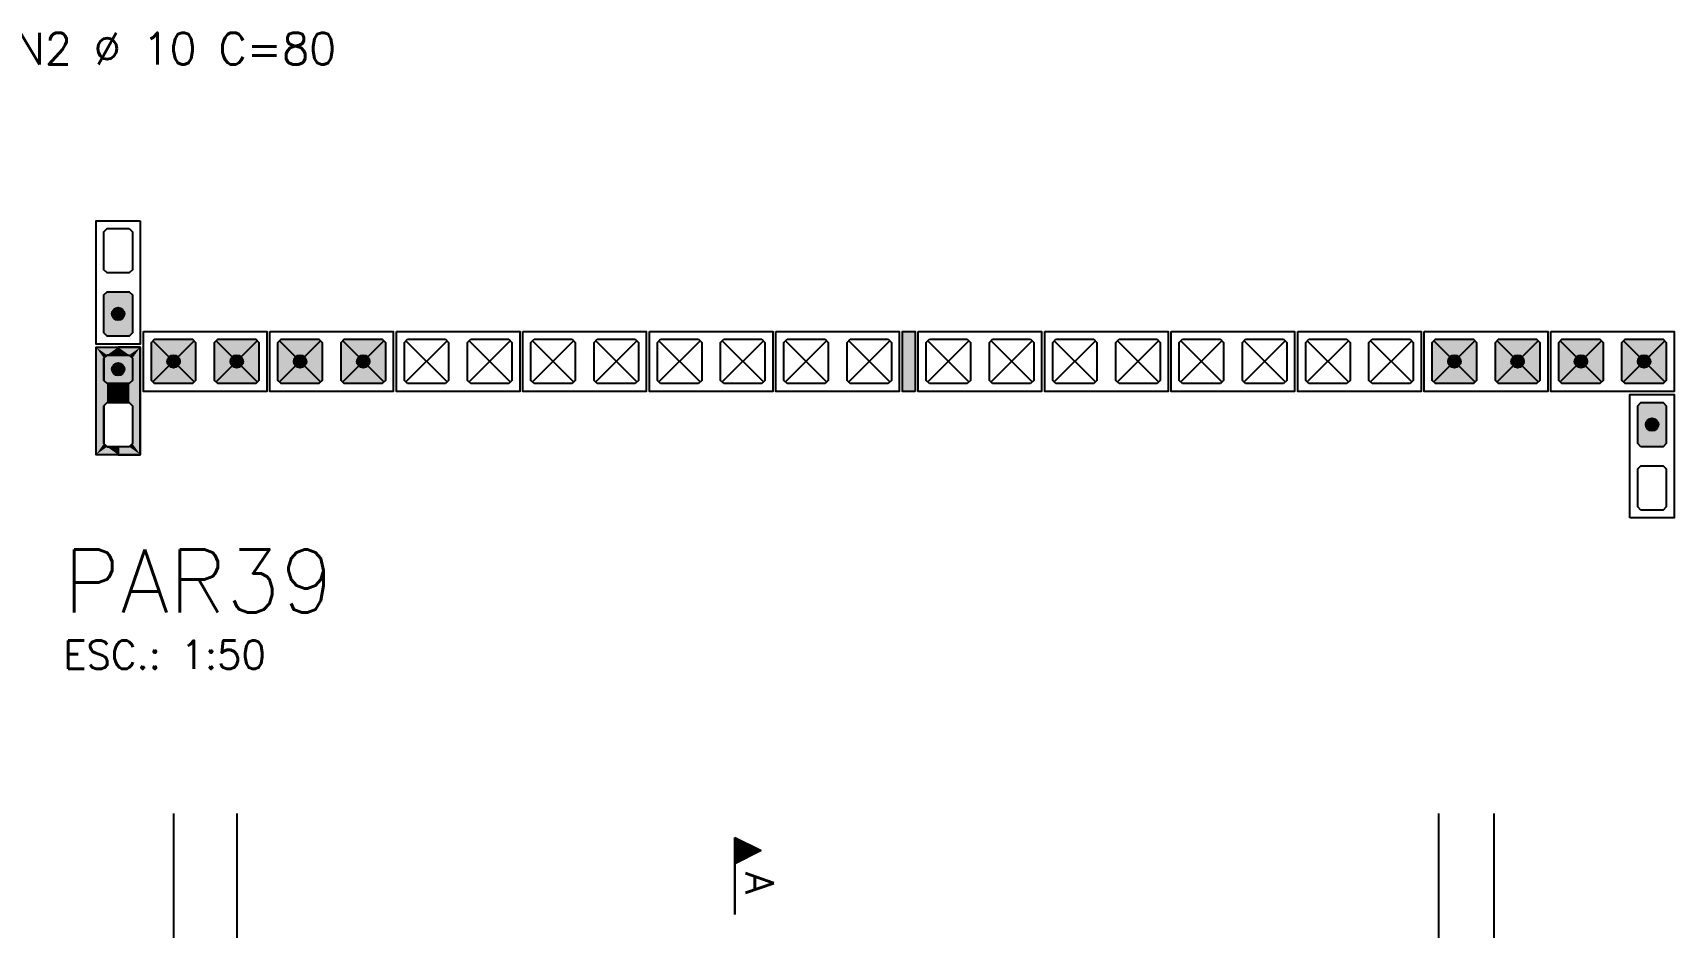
# Model space of a CAD drawing. Extents: x -1.9 to 86, y -1.6 to 60.9.
# Drawn here: x 6.51 to 16.89, y 39.54 to 45.2 of the extents above; entities that cross this region are included whole.
import ezdxf

# ---------------------------------------------------------------- set-up
doc = ezdxf.new("R2010")
doc.units = 0
doc.header["$MEASUREMENT"] = 0
doc.linetypes.add('ESTILO_TQS_0001', pattern=[0.45, 0.3, -0.15])
for name, color, linetype in [('PENA_01', 1, 'CONTINUOUS'), ('PENA_02', 2, 'CONTINUOUS'), ('PENA_03', 3, 'CONTINUOUS'), ('PENA_05', 5, 'CONTINUOUS'), ('PENA_06', 6, 'CONTINUOUS'), ('PENA_11', 252, 'CONTINUOUS'), ('PENA_21', 100, 'CONTINUOUS'), ('PENA_25', 210, 'CONTINUOUS')]:
    doc.layers.add(name, color=color, linetype=linetype)
doc.styles.get("Standard").update_dxf_attribs({"font": 'ROMANS.SHX'})

msp = doc.modelspace()

# ---------------------------------------------------------------- linework, layer by layer
at = {"layer": 'PENA_01', "linetype": 'Continuous'}
for p, q in [((7.26576, 42.992278), (7.52576, 43.252278)), ((7.52576, 42.992278), (7.26576, 43.252278)), ((7.92576, 42.992278), (7.66576, 43.252278)), ((7.66576, 42.992278), (7.92576, 43.252278)), ((8.06576, 42.992278), (8.32576, 43.252278)), ((8.32576, 42.992278), (8.06576, 43.252278)), ((8.72576, 42.992278), (8.46576, 43.252278)), ((8.46576, 42.992278), (8.72576, 43.252278)), ((8.86576, 42.992278), (9.12576, 43.252278)), ((9.12576, 42.992278), (8.86576, 43.252278)), ((9.52576, 42.992278), (9.26576, 43.252278)), ((9.26576, 42.992278), (9.52576, 43.252278)), ((9.66576, 42.992278), (9.92576, 43.252278)), ((9.92576, 42.992278), (9.66576, 43.252278)), ((10.32576, 42.992278), (10.06576, 43.252278)), ((10.06576, 42.992278), (10.32576, 43.252278)), ((10.46576, 42.992278), (10.72576, 43.252278)), ((10.72576, 42.992278), (10.46576, 43.252278)), ((11.12576, 42.992278), (10.86576, 43.252278)), ((10.86576, 42.992278), (11.12576, 43.252278)), ((11.26576, 42.992278), (11.52576, 43.252278)), ((11.52576, 42.992278), (11.26576, 43.252278)), ((11.92576, 42.992278), (11.66576, 43.252278)), ((11.66576, 42.992278), (11.92576, 43.252278)), ((12.16576, 42.992278), (12.42576, 43.252278)), ((12.42576, 42.992278), (12.16576, 43.252278)), ((12.82576, 42.992278), (12.56576, 43.252278)), ((12.56576, 42.992278), (12.82576, 43.252278)), ((12.96576, 42.992278), (13.22576, 43.252278)), ((13.22576, 42.992278), (12.96576, 43.252278)), ((13.62576, 42.992278), (13.36576, 43.252278)), ((13.36576, 42.992278), (13.62576, 43.252278)), ((13.76576, 42.992278), (14.02576, 43.252278)), ((14.02576, 42.992278), (13.76576, 43.252278)), ((14.42576, 42.992278), (14.16576, 43.252278)), ((14.16576, 42.992278), (14.42576, 43.252278)), ((14.56576, 42.992278), (14.82576, 43.252278)), ((14.82576, 42.992278), (14.56576, 43.252278)), ((15.22576, 42.992278), (14.96576, 43.252278)), ((14.96576, 42.992278), (15.22576, 43.252278)), ((15.36576, 42.992278), (15.62576, 43.252278)), ((15.62576, 42.992278), (15.36576, 43.252278)), ((16.02576, 42.992278), (15.76576, 43.252278)), ((15.76576, 42.992278), (16.02576, 43.252278)), ((16.16576, 42.992278), (16.42576, 43.252278)), ((16.42576, 42.992278), (16.16576, 43.252278)), ((16.82576, 42.992278), (16.56576, 43.252278)), ((16.56576, 42.992278), (16.82576, 43.252278))]:
    msp.add_line(p, q, dxfattribs=at)
for points in [[(7.11576, 43.962278), (7.13576, 43.942278), (7.13576, 43.702278), (7.11576, 43.682278), (6.97576, 43.682278), (6.95576, 43.702278), (6.95576, 43.942278), (6.97576, 43.962278), (7.11576, 43.962278)], [(7.11576, 43.562278), (7.13576, 43.542278), (7.13576, 43.302278), (7.11576, 43.282278), (6.97576, 43.282278), (6.95576, 43.302278), (6.95576, 43.542278), (6.97576, 43.562278), (7.11576, 43.562278)], [(7.13576, 43.142278), (7.13576, 43.002278), (7.11576, 42.982278), (6.97576, 42.982278), (6.95576, 43.002278), (6.95576, 43.142278), (6.97576, 43.162278), (7.11576, 43.162278), (7.13576, 43.142278)], [(7.13576, 42.842278), (7.13576, 42.602278), (7.11576, 42.582278), (6.97576, 42.582278), (6.95576, 42.602278), (6.95576, 42.842278), (6.97576, 42.862278), (7.11576, 42.862278), (7.13576, 42.842278)], [(16.67576, 42.582278), (16.65576, 42.602278), (16.65576, 42.842278), (16.67576, 42.862278), (16.81576, 42.862278), (16.83576, 42.842278), (16.83576, 42.602278), (16.81576, 42.582278), (16.67576, 42.582278)], [(16.67576, 42.182278), (16.65576, 42.202278), (16.65576, 42.442278), (16.67576, 42.462278), (16.81576, 42.462278), (16.83576, 42.442278), (16.83576, 42.202278), (16.81576, 42.182278), (16.67576, 42.182278)]]:
    msp.add_lwpolyline(points, dxfattribs=at)
at = {"layer": 'PENA_02', "linetype": 'Continuous'}
for points in [[(7.18576, 44.012278), (7.18576, 43.232278), (6.90576, 43.232278), (6.90576, 44.012278), (7.18576, 44.012278)], [(7.20576, 43.312278), (7.98576, 43.312278), (7.98576, 42.932278), (7.20576, 42.932278), (7.20576, 43.312278)], [(8.00576, 43.312278), (8.78576, 43.312278), (8.78576, 42.932278), (8.00576, 42.932278), (8.00576, 43.312278)], [(8.80576, 43.312278), (9.58576, 43.312278), (9.58576, 42.932278), (8.80576, 42.932278), (8.80576, 43.312278)], [(9.60576, 43.312278), (10.38576, 43.312278), (10.38576, 42.932278), (9.60576, 42.932278), (9.60576, 43.312278)], [(10.40576, 43.312278), (11.18576, 43.312278), (11.18576, 42.932278), (10.40576, 42.932278), (10.40576, 43.312278)], [(11.20576, 43.312278), (11.98576, 43.312278), (11.98576, 42.932278), (11.20576, 42.932278), (11.20576, 43.312278)], [(12.08576, 42.932278), (12.00576, 42.932278), (12.00576, 43.312278), (12.08576, 43.312278), (12.08576, 42.932278)], [(12.10576, 43.312278), (12.88576, 43.312278), (12.88576, 42.932278), (12.10576, 42.932278), (12.10576, 43.312278)], [(12.90576, 43.312278), (13.68576, 43.312278), (13.68576, 42.932278), (12.90576, 42.932278), (12.90576, 43.312278)], [(13.70576, 43.312278), (14.48576, 43.312278), (14.48576, 42.932278), (13.70576, 42.932278), (13.70576, 43.312278)], [(14.50576, 43.312278), (15.28576, 43.312278), (15.28576, 42.932278), (14.50576, 42.932278), (14.50576, 43.312278)], [(15.30576, 43.312278), (16.08576, 43.312278), (16.08576, 42.932278), (15.30576, 42.932278), (15.30576, 43.312278)], [(16.10576, 43.312278), (16.88576, 43.312278), (16.88576, 42.932278), (16.10576, 42.932278), (16.10576, 43.312278)], [(7.18576, 43.212278), (7.18576, 42.532278), (6.90576, 42.532278), (6.90576, 43.212278), (7.18576, 43.212278)], [(16.60576, 42.132278), (16.60576, 42.912278), (16.88576, 42.912278), (16.88576, 42.132278), (16.60576, 42.132278)]]:
    msp.add_lwpolyline(points, dxfattribs=at)
at = {"layer": 'PENA_02', "linetype": 'ESTILO_TQS_0001'}
for points in [[(7.25576, 43.242278), (7.27576, 43.262278), (7.51576, 43.262278), (7.53576, 43.242278), (7.53576, 43.002278), (7.51576, 42.982278), (7.27576, 42.982278), (7.25576, 43.002278), (7.25576, 43.242278)], [(7.65576, 43.242278), (7.67576, 43.262278), (7.91576, 43.262278), (7.93576, 43.242278), (7.93576, 43.002278), (7.91576, 42.982278), (7.67576, 42.982278), (7.65576, 43.002278), (7.65576, 43.242278)], [(8.05576, 43.242278), (8.07576, 43.262278), (8.31576, 43.262278), (8.33576, 43.242278), (8.33576, 43.002278), (8.31576, 42.982278), (8.07576, 42.982278), (8.05576, 43.002278), (8.05576, 43.242278)], [(8.45576, 43.242278), (8.47576, 43.262278), (8.71576, 43.262278), (8.73576, 43.242278), (8.73576, 43.002278), (8.71576, 42.982278), (8.47576, 42.982278), (8.45576, 43.002278), (8.45576, 43.242278)], [(8.85576, 43.242278), (8.87576, 43.262278), (9.11576, 43.262278), (9.13576, 43.242278), (9.13576, 43.002278), (9.11576, 42.982278), (8.87576, 42.982278), (8.85576, 43.002278), (8.85576, 43.242278)], [(9.25576, 43.242278), (9.27576, 43.262278), (9.51576, 43.262278), (9.53576, 43.242278), (9.53576, 43.002278), (9.51576, 42.982278), (9.27576, 42.982278), (9.25576, 43.002278), (9.25576, 43.242278)], [(9.65576, 43.242278), (9.67576, 43.262278), (9.91576, 43.262278), (9.93576, 43.242278), (9.93576, 43.002278), (9.91576, 42.982278), (9.67576, 42.982278), (9.65576, 43.002278), (9.65576, 43.242278)], [(10.05576, 43.242278), (10.07576, 43.262278), (10.31576, 43.262278), (10.33576, 43.242278), (10.33576, 43.002278), (10.31576, 42.982278), (10.07576, 42.982278), (10.05576, 43.002278), (10.05576, 43.242278)], [(10.45576, 43.242278), (10.47576, 43.262278), (10.71576, 43.262278), (10.73576, 43.242278), (10.73576, 43.002278), (10.71576, 42.982278), (10.47576, 42.982278), (10.45576, 43.002278), (10.45576, 43.242278)], [(10.85576, 43.242278), (10.87576, 43.262278), (11.11576, 43.262278), (11.13576, 43.242278), (11.13576, 43.002278), (11.11576, 42.982278), (10.87576, 42.982278), (10.85576, 43.002278), (10.85576, 43.242278)], [(11.25576, 43.242278), (11.27576, 43.262278), (11.51576, 43.262278), (11.53576, 43.242278), (11.53576, 43.002278), (11.51576, 42.982278), (11.27576, 42.982278), (11.25576, 43.002278), (11.25576, 43.242278)], [(11.65576, 43.242278), (11.67576, 43.262278), (11.91576, 43.262278), (11.93576, 43.242278), (11.93576, 43.002278), (11.91576, 42.982278), (11.67576, 42.982278), (11.65576, 43.002278), (11.65576, 43.242278)], [(12.15576, 43.242278), (12.17576, 43.262278), (12.41576, 43.262278), (12.43576, 43.242278), (12.43576, 43.002278), (12.41576, 42.982278), (12.17576, 42.982278), (12.15576, 43.002278), (12.15576, 43.242278)], [(12.55576, 43.242278), (12.57576, 43.262278), (12.81576, 43.262278), (12.83576, 43.242278), (12.83576, 43.002278), (12.81576, 42.982278), (12.57576, 42.982278), (12.55576, 43.002278), (12.55576, 43.242278)], [(12.95576, 43.242278), (12.97576, 43.262278), (13.21576, 43.262278), (13.23576, 43.242278), (13.23576, 43.002278), (13.21576, 42.982278), (12.97576, 42.982278), (12.95576, 43.002278), (12.95576, 43.242278)], [(13.35576, 43.242278), (13.37576, 43.262278), (13.61576, 43.262278), (13.63576, 43.242278), (13.63576, 43.002278), (13.61576, 42.982278), (13.37576, 42.982278), (13.35576, 43.002278), (13.35576, 43.242278)], [(13.75576, 43.242278), (13.77576, 43.262278), (14.01576, 43.262278), (14.03576, 43.242278), (14.03576, 43.002278), (14.01576, 42.982278), (13.77576, 42.982278), (13.75576, 43.002278), (13.75576, 43.242278)], [(14.15576, 43.242278), (14.17576, 43.262278), (14.41576, 43.262278), (14.43576, 43.242278), (14.43576, 43.002278), (14.41576, 42.982278), (14.17576, 42.982278), (14.15576, 43.002278), (14.15576, 43.242278)], [(14.55576, 43.242278), (14.57576, 43.262278), (14.81576, 43.262278), (14.83576, 43.242278), (14.83576, 43.002278), (14.81576, 42.982278), (14.57576, 42.982278), (14.55576, 43.002278), (14.55576, 43.242278)], [(14.95576, 43.242278), (14.97576, 43.262278), (15.21576, 43.262278), (15.23576, 43.242278), (15.23576, 43.002278), (15.21576, 42.982278), (14.97576, 42.982278), (14.95576, 43.002278), (14.95576, 43.242278)], [(15.35576, 43.242278), (15.37576, 43.262278), (15.61576, 43.262278), (15.63576, 43.242278), (15.63576, 43.002278), (15.61576, 42.982278), (15.37576, 42.982278), (15.35576, 43.002278), (15.35576, 43.242278)], [(15.75576, 43.242278), (15.77576, 43.262278), (16.01576, 43.262278), (16.03576, 43.242278), (16.03576, 43.002278), (16.01576, 42.982278), (15.77576, 42.982278), (15.75576, 43.002278), (15.75576, 43.242278)], [(16.15576, 43.242278), (16.17576, 43.262278), (16.41576, 43.262278), (16.43576, 43.242278), (16.43576, 43.002278), (16.41576, 42.982278), (16.17576, 42.982278), (16.15576, 43.002278), (16.15576, 43.242278)], [(16.55576, 43.242278), (16.57576, 43.262278), (16.81576, 43.262278), (16.83576, 43.242278), (16.83576, 43.002278), (16.81576, 42.982278), (16.57576, 42.982278), (16.55576, 43.002278), (16.55576, 43.242278)]]:
    msp.add_lwpolyline(points, dxfattribs=at)
at = {"layer": 'PENA_03', "linetype": 'Continuous'}
for p, q in [((10.94513, 39.624494), (10.94513, 40.110876)), ((10.94513, 40.110876), (11.111063, 40.02791)), ((10.945825, 40.109748), (11.109502, 40.02791)), ((10.945826, 40.109748), (10.945826, 39.946071)), ((10.957894, 40.104494), (10.957894, 39.951325)), ((10.970658, 40.098112), (10.970658, 39.957707)), ((10.983422, 40.09173), (10.983422, 39.964089)), ((10.996186, 40.085348), (10.996186, 39.970471)), ((11.00895, 40.078966), (11.00895, 39.976853)), ((11.021714, 40.072584), (11.021714, 39.983235)), ((11.034478, 40.066202), (11.034478, 39.989617)), ((11.111063, 40.02791), (10.945825, 39.945291)), ((11.109502, 40.02791), (10.945826, 39.946071)), ((11.047242, 40.05982), (11.047242, 39.995999)), ((11.060006, 40.053438), (11.060006, 40.002381)), ((11.07277, 40.047056), (11.07277, 40.008763)), ((11.085535, 40.040674), (11.085535, 40.015145)), ((11.098299, 40.034292), (11.098299, 40.021528)), ((10.945826, 39.945291), (10.945826, 39.624494))]:
    msp.add_line(p, q, dxfattribs=at)
for points in [[(6.97576, 43.282278), (6.95576, 43.302278), (6.95576, 43.542278), (6.97576, 43.562278), (7.11576, 43.562278), (7.13576, 43.542278), (7.13576, 43.302278), (7.11576, 43.282278), (6.97576, 43.282278)], [(7.53576, 43.002278), (7.51576, 42.982278), (7.27576, 42.982278), (7.25576, 43.002278), (7.25576, 43.242278), (7.27576, 43.262278), (7.51576, 43.262278), (7.53576, 43.242278), (7.53576, 43.002278)], [(7.93576, 43.002278), (7.91576, 42.982278), (7.67576, 42.982278), (7.65576, 43.002278), (7.65576, 43.242278), (7.67576, 43.262278), (7.91576, 43.262278), (7.93576, 43.242278), (7.93576, 43.002278)], [(8.33576, 43.002278), (8.31576, 42.982278), (8.07576, 42.982278), (8.05576, 43.002278), (8.05576, 43.242278), (8.07576, 43.262278), (8.31576, 43.262278), (8.33576, 43.242278), (8.33576, 43.002278)], [(8.73576, 43.002278), (8.71576, 42.982278), (8.47576, 42.982278), (8.45576, 43.002278), (8.45576, 43.242278), (8.47576, 43.262278), (8.71576, 43.262278), (8.73576, 43.242278), (8.73576, 43.002278)], [(15.63576, 43.002278), (15.61576, 42.982278), (15.37576, 42.982278), (15.35576, 43.002278), (15.35576, 43.242278), (15.37576, 43.262278), (15.61576, 43.262278), (15.63576, 43.242278), (15.63576, 43.002278)], [(16.03576, 43.002278), (16.01576, 42.982278), (15.77576, 42.982278), (15.75576, 43.002278), (15.75576, 43.242278), (15.77576, 43.262278), (16.01576, 43.262278), (16.03576, 43.242278), (16.03576, 43.002278)], [(16.43576, 43.002278), (16.41576, 42.982278), (16.17576, 42.982278), (16.15576, 43.002278), (16.15576, 43.242278), (16.17576, 43.262278), (16.41576, 43.262278), (16.43576, 43.242278), (16.43576, 43.002278)], [(16.83576, 43.002278), (16.81576, 42.982278), (16.57576, 42.982278), (16.55576, 43.002278), (16.55576, 43.242278), (16.57576, 43.262278), (16.81576, 43.262278), (16.83576, 43.242278), (16.83576, 43.002278)], [(7.13576, 43.002278), (7.11576, 42.982278), (6.97576, 42.982278), (6.95576, 43.002278), (6.95576, 43.142278), (6.97576, 43.162278), (7.11576, 43.162278), (7.13576, 43.142278), (7.13576, 43.002278)], [(16.67576, 42.582278), (16.65576, 42.602278), (16.65576, 42.842278), (16.67576, 42.862278), (16.81576, 42.862278), (16.83576, 42.842278), (16.83576, 42.602278), (16.81576, 42.582278), (16.67576, 42.582278)]]:
    msp.add_lwpolyline(points, dxfattribs=at)
for centre in [(7.04576, 43.422278), (7.04576, 43.072278), (7.39576, 43.122278), (7.79576, 43.122278), (8.19576, 43.122278), (8.59576, 43.122278), (15.49576, 43.122278), (15.89576, 43.122278), (16.29576, 43.122278), (16.69576, 43.122278), (16.74576, 42.722278)]:
    msp.add_circle(centre, 0.04, dxfattribs=at)
for points in [[(7.08576, 43.422278), (7.02576, 43.456919), (7.008172, 43.435959)], [(7.08576, 43.422278), (7.008172, 43.435959), (7.008172, 43.408597)], [(7.08576, 43.422278), (7.008172, 43.408597), (7.02576, 43.387637)], [(7.08576, 43.422278), (7.052706, 43.461671), (7.02576, 43.456919)], [(7.08576, 43.422278), (7.02576, 43.387637), (7.052706, 43.382886)], [(7.08576, 43.422278), (7.076402, 43.44799), (7.052706, 43.461671)], [(7.08576, 43.422278), (7.052706, 43.382886), (7.076402, 43.396567)], [(7.08576, 43.422278), (7.076402, 43.396567), (7.08576, 43.422278)], [(7.08576, 43.072278), (7.02576, 43.106919), (7.008172, 43.085959)], [(7.08576, 43.072278), (7.008172, 43.085959), (7.008172, 43.058597)], [(7.08576, 43.072278), (7.052706, 43.111671), (7.02576, 43.106919)], [(7.08576, 43.072278), (7.076402, 43.09799), (7.052706, 43.111671)], [(7.43576, 43.122278), (7.37576, 43.156919), (7.358172, 43.135959)], [(7.43576, 43.122278), (7.358172, 43.135959), (7.358172, 43.108597)], [(7.43576, 43.122278), (7.358172, 43.108597), (7.37576, 43.087637)], [(7.43576, 43.122278), (7.402706, 43.161671), (7.37576, 43.156919)], [(7.43576, 43.122278), (7.37576, 43.087637), (7.402706, 43.082886)], [(7.43576, 43.122278), (7.426402, 43.14799), (7.402706, 43.161671)], [(7.43576, 43.122278), (7.402706, 43.082886), (7.426402, 43.096567)], [(7.43576, 43.122278), (7.426402, 43.096567), (7.43576, 43.122278)], [(7.83576, 43.122278), (7.77576, 43.156919), (7.758172, 43.135959)], [(7.83576, 43.122278), (7.758172, 43.135959), (7.758172, 43.108597)], [(7.83576, 43.122278), (7.758172, 43.108597), (7.77576, 43.087637)], [(7.83576, 43.122278), (7.802706, 43.161671), (7.77576, 43.156919)], [(7.83576, 43.122278), (7.77576, 43.087637), (7.802706, 43.082886)], [(7.83576, 43.122278), (7.826402, 43.14799), (7.802706, 43.161671)], [(7.83576, 43.122278), (7.802706, 43.082886), (7.826402, 43.096567)], [(7.83576, 43.122278), (7.826402, 43.096567), (7.83576, 43.122278)], [(8.23576, 43.122278), (8.17576, 43.156919), (8.158172, 43.135959)], [(8.23576, 43.122278), (8.158172, 43.135959), (8.158172, 43.108597)], [(8.23576, 43.122278), (8.158172, 43.108597), (8.17576, 43.087637)], [(8.23576, 43.122278), (8.202706, 43.161671), (8.17576, 43.156919)], [(8.23576, 43.122278), (8.17576, 43.087637), (8.202706, 43.082886)], [(8.23576, 43.122278), (8.226402, 43.14799), (8.202706, 43.161671)], [(8.23576, 43.122278), (8.202706, 43.082886), (8.226402, 43.096567)], [(8.23576, 43.122278), (8.226402, 43.096567), (8.23576, 43.122278)], [(8.63576, 43.122278), (8.57576, 43.156919), (8.558172, 43.135959)], [(8.63576, 43.122278), (8.558172, 43.135959), (8.558172, 43.108597)], [(8.63576, 43.122278), (8.558172, 43.108597), (8.57576, 43.087637)], [(8.63576, 43.122278), (8.602706, 43.161671), (8.57576, 43.156919)], [(8.63576, 43.122278), (8.57576, 43.087637), (8.602706, 43.082886)], [(8.63576, 43.122278), (8.626402, 43.14799), (8.602706, 43.161671)], [(8.63576, 43.122278), (8.602706, 43.082886), (8.626402, 43.096567)], [(8.63576, 43.122278), (8.626402, 43.096567), (8.63576, 43.122278)], [(15.53576, 43.122278), (15.47576, 43.156919), (15.458172, 43.135959)], [(15.53576, 43.122278), (15.458172, 43.135959), (15.458172, 43.108597)], [(15.53576, 43.122278), (15.458172, 43.108597), (15.47576, 43.087637)], [(15.53576, 43.122278), (15.502706, 43.161671), (15.47576, 43.156919)], [(15.53576, 43.122278), (15.47576, 43.087637), (15.502706, 43.082886)], [(15.53576, 43.122278), (15.526402, 43.14799), (15.502706, 43.161671)], [(15.53576, 43.122278), (15.502706, 43.082886), (15.526402, 43.096567)], [(15.53576, 43.122278), (15.526402, 43.096567), (15.53576, 43.122278)], [(15.93576, 43.122278), (15.87576, 43.156919), (15.858172, 43.135959)], [(15.93576, 43.122278), (15.858172, 43.135959), (15.858172, 43.108597)], [(15.93576, 43.122278), (15.858172, 43.108597), (15.87576, 43.087637)], [(15.93576, 43.122278), (15.902706, 43.161671), (15.87576, 43.156919)], [(15.93576, 43.122278), (15.87576, 43.087637), (15.902706, 43.082886)], [(15.93576, 43.122278), (15.926402, 43.14799), (15.902706, 43.161671)], [(15.93576, 43.122278), (15.902706, 43.082886), (15.926402, 43.096567)], [(15.93576, 43.122278), (15.926402, 43.096567), (15.93576, 43.122278)], [(16.33576, 43.122278), (16.27576, 43.156919), (16.258172, 43.135959)], [(16.33576, 43.122278), (16.258172, 43.135959), (16.258172, 43.108597)], [(16.33576, 43.122278), (16.258172, 43.108597), (16.27576, 43.087637)], [(16.33576, 43.122278), (16.302706, 43.161671), (16.27576, 43.156919)], [(16.33576, 43.122278), (16.27576, 43.087637), (16.302706, 43.082886)], [(16.33576, 43.122278), (16.326402, 43.14799), (16.302706, 43.161671)], [(16.33576, 43.122278), (16.302706, 43.082886), (16.326402, 43.096567)], [(16.33576, 43.122278), (16.326402, 43.096567), (16.33576, 43.122278)], [(16.73576, 43.122278), (16.67576, 43.156919), (16.658172, 43.135959)], [(16.73576, 43.122278), (16.658172, 43.135959), (16.658172, 43.108597)], [(16.73576, 43.122278), (16.658172, 43.108597), (16.67576, 43.087637)], [(16.73576, 43.122278), (16.702706, 43.161671), (16.67576, 43.156919)], [(16.73576, 43.122278), (16.67576, 43.087637), (16.702706, 43.082886)], [(16.73576, 43.122278), (16.726402, 43.14799), (16.702706, 43.161671)], [(16.73576, 43.122278), (16.702706, 43.082886), (16.726402, 43.096567)], [(16.73576, 43.122278), (16.726402, 43.096567), (16.73576, 43.122278)], [(7.08576, 43.072278), (7.008172, 43.058597), (7.02576, 43.037637)], [(7.08576, 43.072278), (7.02576, 43.037637), (7.052706, 43.032886)], [(7.08576, 43.072278), (7.052706, 43.032886), (7.076402, 43.046567)], [(7.08576, 43.072278), (7.076402, 43.046567), (7.08576, 43.072278)], [(16.78576, 42.722278), (16.72576, 42.756919), (16.708172, 42.735959)], [(16.78576, 42.722278), (16.708172, 42.735959), (16.708172, 42.708597)], [(16.78576, 42.722278), (16.708172, 42.708597), (16.72576, 42.687637)], [(16.78576, 42.722278), (16.752706, 42.761671), (16.72576, 42.756919)], [(16.78576, 42.722278), (16.72576, 42.687637), (16.752706, 42.682886)], [(16.78576, 42.722278), (16.776402, 42.74799), (16.752706, 42.761671)], [(16.78576, 42.722278), (16.752706, 42.682886), (16.776402, 42.696567)], [(16.78576, 42.722278), (16.776402, 42.696567), (16.78576, 42.722278)]]:
    msp.add_solid(points, dxfattribs=at)
at = {"layer": 'PENA_05', "linetype": 'Continuous'}
for points in [[(7.395771, 40.263179), (7.395771, 32.823179)], [(7.795771, 40.263179), (7.795771, 32.823179)], [(15.395771, 40.263179), (15.395771, 32.823179)], [(15.745771, 40.263179), (15.745771, 32.823179)]]:
    msp.add_lwpolyline(points, dxfattribs=at)
at = {"layer": 'PENA_11', "linetype": 'Continuous'}
for points in [[(6.97576, 43.282278), (6.95576, 43.542278), (6.97576, 43.562278)], [(6.97576, 43.282278), (6.95576, 43.302278), (6.95576, 43.542278)], [(6.97576, 43.282278), (6.97576, 43.562278), (7.11576, 43.562278)], [(6.97576, 43.282278), (7.11576, 43.562278), (7.13576, 43.542278)], [(6.97576, 43.282278), (7.13576, 43.542278), (7.13576, 43.302278)], [(6.97576, 43.282278), (7.13576, 43.302278), (7.11576, 43.282278)], [(6.97576, 43.282278), (7.11576, 43.282278), (6.97576, 43.282278)], [(7.53576, 43.002278), (7.25576, 43.242278), (7.27576, 43.262278)], [(7.53576, 43.002278), (7.25576, 43.002278), (7.25576, 43.242278)], [(7.53576, 43.002278), (7.27576, 43.262278), (7.51576, 43.262278)], [(7.53576, 43.002278), (7.51576, 43.262278), (7.53576, 43.242278)], [(7.53576, 43.002278), (7.53576, 43.242278), (7.53576, 43.002278)], [(7.93576, 43.002278), (7.65576, 43.242278), (7.67576, 43.262278)], [(7.93576, 43.002278), (7.65576, 43.002278), (7.65576, 43.242278)], [(7.93576, 43.002278), (7.67576, 43.262278), (7.91576, 43.262278)], [(7.93576, 43.002278), (7.91576, 43.262278), (7.93576, 43.242278)], [(7.93576, 43.002278), (7.93576, 43.242278), (7.93576, 43.002278)], [(8.33576, 43.002278), (8.05576, 43.242278), (8.07576, 43.262278)], [(8.33576, 43.002278), (8.05576, 43.002278), (8.05576, 43.242278)], [(8.33576, 43.002278), (8.07576, 43.262278), (8.31576, 43.262278)], [(8.33576, 43.002278), (8.31576, 43.262278), (8.33576, 43.242278)], [(8.33576, 43.002278), (8.33576, 43.242278), (8.33576, 43.002278)], [(8.73576, 43.002278), (8.45576, 43.242278), (8.47576, 43.262278)], [(8.73576, 43.002278), (8.45576, 43.002278), (8.45576, 43.242278)], [(8.73576, 43.002278), (8.47576, 43.262278), (8.71576, 43.262278)], [(8.73576, 43.002278), (8.71576, 43.262278), (8.73576, 43.242278)], [(8.73576, 43.002278), (8.73576, 43.242278), (8.73576, 43.002278)], [(15.63576, 43.002278), (15.35576, 43.242278), (15.37576, 43.262278)], [(15.63576, 43.002278), (15.35576, 43.002278), (15.35576, 43.242278)], [(15.63576, 43.002278), (15.37576, 43.262278), (15.61576, 43.262278)], [(15.63576, 43.002278), (15.61576, 43.262278), (15.63576, 43.242278)], [(15.63576, 43.002278), (15.63576, 43.242278), (15.63576, 43.002278)], [(16.03576, 43.002278), (15.75576, 43.242278), (15.77576, 43.262278)], [(16.03576, 43.002278), (15.75576, 43.002278), (15.75576, 43.242278)], [(16.03576, 43.002278), (15.77576, 43.262278), (16.01576, 43.262278)], [(16.03576, 43.002278), (16.01576, 43.262278), (16.03576, 43.242278)], [(16.03576, 43.002278), (16.03576, 43.242278), (16.03576, 43.002278)], [(16.43576, 43.002278), (16.15576, 43.242278), (16.17576, 43.262278)], [(16.43576, 43.002278), (16.15576, 43.002278), (16.15576, 43.242278)], [(16.43576, 43.002278), (16.17576, 43.262278), (16.41576, 43.262278)], [(16.43576, 43.002278), (16.41576, 43.262278), (16.43576, 43.242278)], [(16.43576, 43.002278), (16.43576, 43.242278), (16.43576, 43.002278)], [(16.83576, 43.002278), (16.55576, 43.242278), (16.57576, 43.262278)], [(16.83576, 43.002278), (16.55576, 43.002278), (16.55576, 43.242278)], [(16.83576, 43.002278), (16.57576, 43.262278), (16.81576, 43.262278)], [(16.83576, 43.002278), (16.81576, 43.262278), (16.83576, 43.242278)], [(16.83576, 43.002278), (16.83576, 43.242278), (16.83576, 43.002278)], [(7.13576, 43.002278), (6.95576, 43.142278), (6.97576, 43.162278)], [(7.13576, 43.002278), (6.95576, 43.002278), (6.95576, 43.142278)], [(7.13576, 43.002278), (6.97576, 43.162278), (7.11576, 43.162278)], [(7.13576, 43.002278), (7.11576, 43.162278), (7.13576, 43.142278)], [(7.13576, 43.002278), (7.13576, 43.142278), (7.13576, 43.002278)], [(7.13576, 43.002278), (6.97576, 42.982278), (6.95576, 43.002278)], [(7.13576, 43.002278), (7.11576, 42.982278), (6.97576, 42.982278)], [(7.53576, 43.002278), (7.27576, 42.982278), (7.25576, 43.002278)], [(7.53576, 43.002278), (7.51576, 42.982278), (7.27576, 42.982278)], [(7.93576, 43.002278), (7.67576, 42.982278), (7.65576, 43.002278)], [(7.93576, 43.002278), (7.91576, 42.982278), (7.67576, 42.982278)], [(8.33576, 43.002278), (8.07576, 42.982278), (8.05576, 43.002278)], [(8.33576, 43.002278), (8.31576, 42.982278), (8.07576, 42.982278)], [(8.73576, 43.002278), (8.47576, 42.982278), (8.45576, 43.002278)], [(8.73576, 43.002278), (8.71576, 42.982278), (8.47576, 42.982278)], [(15.63576, 43.002278), (15.37576, 42.982278), (15.35576, 43.002278)], [(15.63576, 43.002278), (15.61576, 42.982278), (15.37576, 42.982278)], [(16.03576, 43.002278), (15.77576, 42.982278), (15.75576, 43.002278)], [(16.03576, 43.002278), (16.01576, 42.982278), (15.77576, 42.982278)], [(16.43576, 43.002278), (16.17576, 42.982278), (16.15576, 43.002278)], [(16.43576, 43.002278), (16.41576, 42.982278), (16.17576, 42.982278)], [(16.83576, 43.002278), (16.57576, 42.982278), (16.55576, 43.002278)], [(16.83576, 43.002278), (16.81576, 42.982278), (16.57576, 42.982278)], [(16.67576, 42.582278), (16.65576, 42.842278), (16.67576, 42.862278)], [(16.67576, 42.582278), (16.65576, 42.602278), (16.65576, 42.842278)], [(16.67576, 42.582278), (16.67576, 42.862278), (16.81576, 42.862278)], [(16.67576, 42.582278), (16.81576, 42.862278), (16.83576, 42.842278)], [(16.67576, 42.582278), (16.83576, 42.842278), (16.83576, 42.602278)], [(16.67576, 42.582278), (16.83576, 42.602278), (16.81576, 42.582278)], [(16.67576, 42.582278), (16.81576, 42.582278), (16.67576, 42.582278)]]:
    msp.add_solid(points, dxfattribs=at)
at = {"layer": 'PENA_21', "linetype": 'Continuous'}
for points in [[(7.04576, 43.212278), (7.04576, 43.162278), (6.97576, 43.162278), (6.95576, 43.142278), (6.95576, 43.002278), (6.97576, 42.982278), (7.04576, 42.982278), (7.04576, 42.862278), (6.97576, 42.862278), (6.95576, 42.842278), (6.95576, 42.602278), (6.97576, 42.582278), (7.04576, 42.582278), (7.04576, 42.532278), (6.90576, 42.532278), (6.90576, 43.212278), (7.04576, 43.212278)], [(7.04576, 43.212278), (7.04576, 43.162278), (7.11576, 43.162278), (7.13576, 43.142278), (7.13576, 43.002278), (7.11576, 42.982278), (7.04576, 42.982278), (7.04576, 42.862278), (7.11576, 42.862278), (7.13576, 42.842278), (7.13576, 42.602278), (7.11576, 42.582278), (7.04576, 42.582278), (7.04576, 42.532278), (7.18576, 42.532278), (7.18576, 43.212278), (7.04576, 43.212278)]]:
    msp.add_lwpolyline(points, dxfattribs=at)
for points in [[(6.97576, 43.162278), (6.95576, 43.142278), (6.90576, 43.212278)], [(6.97576, 43.162278), (6.90576, 43.212278), (7.04576, 43.212278)], [(6.90576, 43.212278), (6.95576, 43.142278), (6.90576, 42.532278)], [(6.97576, 43.162278), (7.04576, 43.212278), (7.04576, 43.162278)], [(7.18576, 43.212278), (7.04576, 43.212278), (7.11576, 43.162278)], [(7.11576, 43.162278), (7.04576, 43.212278), (7.04576, 43.162278)], [(7.13576, 43.142278), (7.18576, 43.212278), (7.11576, 43.162278)], [(7.18576, 42.532278), (7.18576, 43.212278), (7.13576, 43.142278)], [(6.90576, 42.532278), (6.95576, 43.142278), (6.95576, 42.602278)], [(6.95576, 42.602278), (6.95576, 43.142278), (6.95576, 43.002278)], [(7.13576, 43.002278), (7.18576, 42.532278), (7.13576, 43.142278)], [(6.95576, 42.602278), (6.95576, 42.842278), (6.95576, 43.002278)], [(6.97576, 42.982278), (6.95576, 42.842278), (6.95576, 43.002278)], [(6.97576, 42.982278), (6.97576, 42.862278), (6.95576, 42.842278)], [(7.04576, 42.982278), (6.97576, 42.862278), (6.97576, 42.982278)], [(7.04576, 42.982278), (7.04576, 42.862278), (6.97576, 42.862278)], [(7.04576, 42.982278), (7.11576, 42.862278), (7.11576, 42.982278)], [(7.04576, 42.982278), (7.04576, 42.862278), (7.11576, 42.862278)], [(7.11576, 42.982278), (7.13576, 42.842278), (7.13576, 43.002278)], [(7.11576, 42.862278), (7.13576, 42.842278), (7.11576, 42.982278)], [(7.13576, 42.842278), (7.18576, 42.532278), (7.13576, 43.002278)], [(7.13576, 42.842278), (7.13576, 42.602278), (7.18576, 42.532278)], [(6.97576, 42.582278), (6.90576, 42.532278), (6.95576, 42.602278)], [(7.04576, 42.532278), (6.90576, 42.532278), (6.97576, 42.582278)], [(7.04576, 42.582278), (7.04576, 42.532278), (6.97576, 42.582278)], [(7.11576, 42.582278), (7.04576, 42.582278), (7.18576, 42.532278)], [(7.04576, 42.582278), (7.04576, 42.532278), (7.18576, 42.532278)], [(7.13576, 42.602278), (7.11576, 42.582278), (7.18576, 42.532278)]]:
    msp.add_solid(points, dxfattribs=at)
at = {"layer": 'PENA_25', "linetype": 'Continuous'}
msp.add_lwpolyline([(12.08576, 42.932278), (12.00576, 42.932278), (12.00576, 43.312278), (12.08576, 43.312278), (12.08576, 42.932278)], dxfattribs=at)
for points in [[(12.08576, 42.932278), (12.00576, 42.932278), (12.00576, 43.312278)], [(12.08576, 42.932278), (12.00576, 43.312278), (12.08576, 43.312278)], [(12.08576, 42.932278), (12.08576, 43.312278), (12.08576, 42.932278)]]:
    msp.add_solid(points, dxfattribs=at)

# ---------------------------------------------------------------- texts
at = {"layer": 'PENA_03', "linetype": 'Continuous'}
for s, height, p in [('7 N2 %%c 10 C=80', 0.2, (6.085208, 45.000467)), ('ESC.: 1:50', 0.18, (6.699338, 41.176962))]:
    msp.add_text(s, height=height, dxfattribs=at).set_placement(p)
msp.add_text('A', height=0.18, rotation=270, dxfattribs=at).set_placement((11.012159, 39.892477))
at = {"layer": 'PENA_06', "linetype": 'Continuous'}
msp.add_text('PAR39', height=0.4, dxfattribs=at).set_placement((6.699338, 41.533186))

doc.saveas('drawing.dxf')
